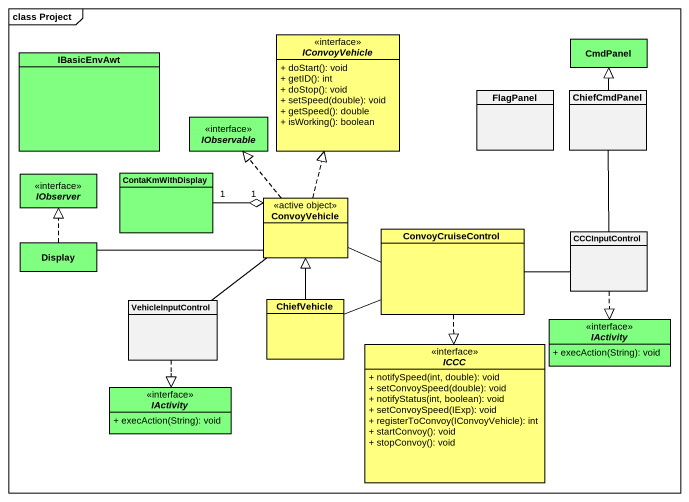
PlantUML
@startuml
mainframe class Project
hide circle
hide empty members
skinparam classAttributeIconSize 0
interface IConvoyVehicle <<interface>> #FFFF80 {
  + doStart(): void
  + getID(): int
  + doStop(): void
  + setSpeed(double): void
  + getSpeed(): double
  + isWorking(): boolean
}
class CmdPanel #80FF80
class IBasicEnvAwt #80FF80
interface IObservable <<interface>> #80FF80
class FlagPanel
class ChiefCmdPanel
interface IObserver <<interface>> #80FF80
class ContaKmWithDisplay #80FF80
class ConvoyVehicle <<active object>> #FFFF80
class ConvoyCruiseControl #FFFF80
class CCCInputControl
class Display #80FF80
class VehicleInputControl
class ChiefVehicle #FFFF80
interface ICCC <<interface>> #FFFF80 {
  + notifySpeed(int, double): void
  + setConvoySpeed(double): void
  + notifyStatus(int, boolean): void
  + setConvoySpeed(IExp): void
  + registerToConvoy(IConvoyVehicle): int
  + startConvoy(): void
  + stopConvoy(): void
}
interface IActivity <<interface>> #80FF80 {
  + execAction(String): void
}
interface "IActivity" as IActivity_2 <<interface>> #80FF80 {
  + execAction(String): void
}
ChiefCmdPanel -up-|> CmdPanel
ChiefCmdPanel -- CCCInputControl
ContaKmWithDisplay "1" -right-o "1" ConvoyVehicle
ConvoyVehicle .up.|> IConvoyVehicle
ConvoyVehicle .up.|> IObservable
ConvoyVehicle -right- ConvoyCruiseControl
ConvoyCruiseControl -right- CCCInputControl
ConvoyCruiseControl ..|> ICCC
CCCInputControl ..|> IActivity
Display .up.|> IObserver
Display -right- ConvoyVehicle
VehicleInputControl -up- ConvoyVehicle
VehicleInputControl ..|> IActivity_2
ChiefVehicle -up-|> ConvoyVehicle
ChiefVehicle -right- ConvoyCruiseControl
@enduml
